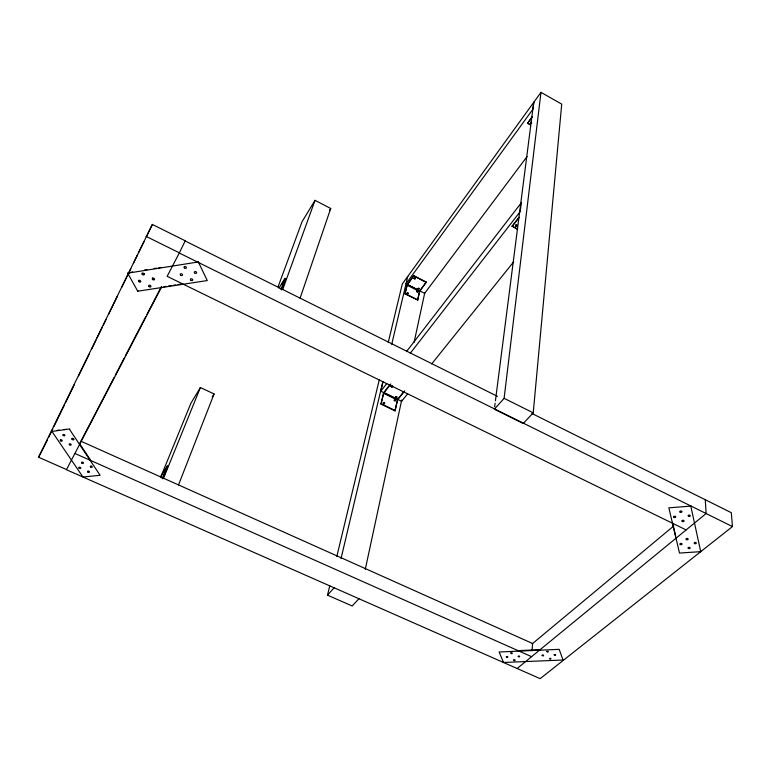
<?xml version="1.0" encoding="UTF-8"?>
<svg xmlns="http://www.w3.org/2000/svg" width="771" height="771" viewBox="0 0 771 771"><rect width="100%" height="100%" fill="white"/><g stroke="black" fill="none" stroke-linecap="round" stroke-linejoin="round"><path stroke-width="1.16" d="M416.725 291.024L417.246 291.795L417.978 291.534L416.976 290.802L417.747 291.958L416.725 291.881M532.057 650.685L532.607 643.515L80.936 441.224L79.933 443.267M540.982 92.347L504.109 398.337L494.346 409.208L523.239 423.491L533.233 412.832L561.722 104.133L540.982 92.347L402.308 283.959L388.247 342.449M503.492 662.482L499.126 651.996L559.168 649.346L563.042 660.024L503.492 662.482L503.54 661.952M494.654 406.828L495.117 403.243M495.416 400.853L533.705 102.418M533.889 102.157L532.992 109.106L406.028 283.805L424.648 293.337L527.104 156.494M530.487 125.047L527.566 123.109L532.25 116.7M417.892 288.614C420.638 287.853 417.603 290.966 417.959 288.315C420.156 287.294 418.634 290.59 417.892 288.441M517.302 229.266L512.146 226.125L519.056 217.249M530.458 122.676L531.547 121.76M516.618 224.766C518.652 225.643 515.24 227.175 515.471 225.219M419.463 291.505L426.296 282.09L413.786 275.652L407.098 284.846L404.968 293.886L417.747 299.977L419.752 290.898L407.319 284.538L404.968 293.886M365.281 569.335L401.71 399.976M414.104 342.353L424.734 292.951M390.116 384.556L383.601 392.911L380.99 404.091L395.012 410.876L397.229 400.785M395.012 410.876L397.72 399.359L383.833 392.603L380.99 404.091M417.525 300.276L419.53 291.207L426.296 282.09M418.422 290.975L407.021 285.145L413.786 275.652M341.042 558.522L382.85 381.761M391.716 344.3L407.772 276.413M407.647 393.846L401.633 401.334L380.816 391.205L382.975 382.069M358.958 598.739L352.174 605.967L327.511 595.145L329.757 585.787M336.792 556.537L379.255 379.891M300.102 298.155L330.711 208.478L315.031 200.335L302.03 221.759L278.109 286.745M282.726 289.51L315.031 200.335M280.895 289.578L284.962 278.408L285.646 278.755L281.588 289.925M165.389 471.139L166.218 469.578L165.36 471.341M178.515 484.93L214.078 393.952L200.402 387.534L190.967 403.108L160.696 477.114M162.758 478.801L167.837 466.31L167.24 466.05L160.84 476.372L161.428 476.642M163.568 478.232L200.402 387.534M162.161 478.54L167.24 466.05M282.87 284.113L283.757 282.572L283.111 284.104M132.699 271.932L127.678 273.175L137.739 291.197L207.293 280.557L198.118 261.542M66.508 469.558L38.55 457.222L152.35 224.438L185.233 240.803L179.286 253.013L732.45 526.564L540.153 678.653L66.431 469.732L161.573 287.005M45.431 444L47.542 439.672M48.592 437.514L52.804 428.859M53.864 426.691L64.398 405.064M65.448 402.896L74.401 384.517M78.613 375.863L89.147 354.226M91.788 348.82L95.999 340.165M97.05 338.006L102.321 327.193M103.372 325.025L106.003 319.618M108.634 314.211L117.587 295.823M121.808 287.169L130.762 268.78M133.393 263.374L137.604 254.719M138.655 252.56L143.926 241.747M146.557 236.34L152.35 224.438M414.133 277.945L414.962 278.823L415.241 277.907M69.544 429.408L100.105 475.293L82.95 477.018L51.956 431.442L69.804 428.917M137.739 291.197L137.99 290.706M80.309 442.419L114.175 377.347M115.284 375.207L124.17 358.139M125.278 356.009L145.815 316.534M146.933 314.404L161.361 286.667M51.956 431.442L52.206 430.95M38.55 457.222L44.911 445.079M395.687 396.68L396.612 397.576L396.911 396.66M164.917 471.004L167.837 466.31M278.929 288.113L284.962 278.408M283.834 281.666L285.646 278.755M212.276 396.853L214.078 393.952M329.458 210.502L330.711 208.478M527.528 123.389L532.212 116.98M406.519 351.557L521.312 202.783L520.184 211.649L410.307 353.205M380.816 391.205L386.714 383.611M512.098 226.481L519.008 217.605M390.752 383.997L383.515 393.277L395.253 398.993M397.47 399.657L403.349 392.304M397.393 400.033L404.736 390.839M431.712 363.883L513.679 261.822M327.511 595.145L334.113 587.781M515.52 225.411C519.693 224.987 513.717 228.033 516.136 224.737M391.369 385.876C390.377 387.264 393.914 387.023 392.323 385.866M532.173 643.881L673.806 525.938M517.158 668.505L706.111 513.534L705.272 499.733M531.691 123.061L530.593 122.753M531.662 123.341L530.554 123.032L531.518 122.04M144.591 270.043L146.972 269.667M154.104 268.539L156.484 268.154M158.865 267.778L161.245 267.402M127.678 273.175L197.887 262.034M163.915 286.735L166.276 286.378M168.627 286.012L170.989 285.655M173.34 285.299L175.701 284.933M178.053 284.576L181.59 284.027M56.9 430.401L59.242 430.131M63.935 429.592L66.287 429.322M700.733 551.65L690.797 506.123L668.852 507.838L679.511 553.067L700.733 551.65L700.694 551.092M518.382 650.618L539.989 649.664M383.64 403.908C386.03 404.11 382.291 401.402 383.303 403.667M74.903 453.464L531.595 656.67M381.231 403.782L395.263 410.577M686.132 529.918L167.143 276.326L179.364 252.84L146.008 236.35M504.109 398.337L533.233 412.832M185.156 240.966L497.44 396.333M531.903 413.478L731.322 512.696L732.45 526.564M405.189 293.578L417.747 299.977M413.719 275.951L426.238 282.388M512.146 226.125L517.341 228.91M527.566 123.109L530.525 124.757M394.299 400.708C396.766 402.048 394.039 398.183 394.174 400.544M79.76 443.874L90.38 459.834M672.389 522.362L675.666 536.279M690.768 505.564L690.797 506.123M61.198 440.549A1.041 0.626 22.6 0 1 60.514 439.904M72.859 439.239A1.041 0.636 22.4 0 1 72.195 438.246M144.505 274.081A1.214 0.848 25.4 0 1 142.269 273.233M140.071 281.598A1.205 0.838 25.2 0 1 138.992 281.068M153.005 279.121A1.205 0.848 24.9 0 1 152.571 278.003M408.052 293.626C406.635 294.927 406.702 291.438 408.052 293.626M408.273 293.317C406.857 294.628 406.924 291.13 408.273 293.317M395.696 400.265C394.154 401.942 394.183 397.759 395.696 400.265M384.719 403.223C383.139 404.92 383.197 400.679 384.719 403.223M391.099 386.493C392.217 388.844 393.355 385.047 391.099 386.493M395.533 397.181C396.641 399.503 397.778 395.754 395.533 397.181M413.998 278.379C414.962 280.634 416.051 276.943 413.998 278.379M165.62 469.308L164.772 471.071L165.62 469.308M283.092 282.253L282.051 284.277L283.092 282.253M506.345 656.776C507.549 659.022 508.985 655.523 506.345 656.776M510.826 653.008C512.031 655.263 513.496 651.736 510.826 653.008M513.679 660.024C514.874 662.26 516.329 658.771 513.679 660.024M518.189 656.275C519.384 658.521 520.859 655.013 518.189 656.275M542.1 655.254C543.276 657.518 544.808 653.972 542.1 655.254M546.793 651.437C547.969 653.721 549.521 650.146 546.793 651.437M549.444 658.53C550.61 660.786 552.161 657.258 549.444 658.53M554.166 654.733C555.332 657.017 556.903 653.451 554.166 654.733M680.195 512.223A1.108 0.704 1.5 0 0 681.959 511.771A1.108 0.704 1.5 0 0 680.427 511.019A1.108 0.704 1.5 0 0 680.195 512.223M682.306 521.495A1.099 0.694 1.6 0 0 684.05 521.042A1.099 0.694 1.6 0 0 682.537 520.3A1.099 0.694 1.6 0 0 682.306 521.495M674.008 517.428A1.099 0.694 1.8 0 0 675.753 516.975A1.099 0.694 1.8 0 0 674.23 516.223A1.099 0.694 1.8 0 0 674.008 517.428M688.532 516.319A1.108 0.704 1.3 0 0 690.286 515.876A1.108 0.704 1.3 0 0 688.763 515.124A1.108 0.704 1.3 0 0 688.532 516.319M680.34 544.557A1.079 0.665 2 0 0 682.056 544.143A1.079 0.665 2 0 0 680.562 543.41A1.079 0.665 2 0 0 680.34 544.557M688.455 548.489A1.079 0.665 1.8 0 0 690.161 548.075A1.079 0.665 1.8 0 0 688.676 547.352A1.079 0.665 1.8 0 0 688.455 548.489M694.575 543.574A1.079 0.675 1.5 0 0 696.3 543.16A1.079 0.675 1.5 0 0 694.806 542.427A1.079 0.675 1.5 0 0 694.575 543.574M686.431 539.623A1.079 0.675 1.7 0 0 688.156 539.189A1.079 0.675 1.7 0 0 686.662 538.466A1.079 0.675 1.7 0 0 686.431 539.623M63.174 435.422A1.05 0.636 22.7 0 0 64.86 435.576A1.05 0.636 22.7 0 0 63.675 434.439A1.05 0.636 22.7 0 0 63.174 435.422M69.467 444.751A1.041 0.626 22.3 0 0 71.134 444.906A1.041 0.626 22.3 0 0 69.959 443.778A1.041 0.626 22.3 0 0 69.467 444.751M60.504 440.761A1.041 0.626 22.6 0 0 62.181 440.906A1.041 0.626 22.6 0 0 60.996 439.778A1.041 0.626 22.6 0 0 60.504 440.761M72.175 439.451A1.041 0.636 22.4 0 0 73.852 439.595A1.041 0.636 22.4 0 0 72.676 438.468A1.041 0.636 22.4 0 0 72.175 439.451M79.066 468.113A1.022 0.607 21.5 0 0 80.714 468.267A1.022 0.607 21.5 0 0 79.567 467.187A1.022 0.607 21.5 0 0 79.066 468.113M87.807 471.977A1.012 0.607 21.3 0 0 89.446 472.131A1.012 0.607 21.3 0 0 88.308 471.052A1.012 0.607 21.3 0 0 87.807 471.977M90.554 466.927A1.022 0.607 21.3 0 0 92.202 467.072A1.022 0.607 21.3 0 0 91.065 465.992A1.022 0.607 21.3 0 0 90.554 466.927M81.774 463.024A1.022 0.617 21.6 0 0 83.422 463.178A1.022 0.617 21.6 0 0 82.275 462.089A1.022 0.617 21.6 0 0 81.774 463.024M194.6 272.857A1.214 0.877 23.7 0 0 196.595 273.001A1.214 0.877 23.7 0 0 195.323 271.527A1.214 0.877 23.7 0 0 194.6 272.857M180.462 275.064A1.214 0.867 24.1 0 0 182.448 275.199A1.214 0.867 24.1 0 0 181.175 273.734A1.214 0.867 24.1 0 0 180.462 275.064M184.327 267.807A1.214 0.877 24.3 0 0 186.322 267.942A1.214 0.877 24.3 0 0 185.04 266.458A1.214 0.877 24.3 0 0 184.327 267.807M190.688 280.075A1.205 0.867 23.6 0 0 192.673 280.21A1.205 0.867 23.6 0 0 191.401 278.755A1.205 0.867 23.6 0 0 190.688 280.075M142.298 274.428A1.214 0.848 25.4 0 0 144.254 274.563A1.214 0.848 25.4 0 0 142.953 273.107A1.214 0.848 25.4 0 0 142.298 274.428M138.732 281.56A1.205 0.838 25.2 0 0 140.688 281.694A1.205 0.838 25.2 0 0 139.387 280.259A1.205 0.838 25.2 0 0 138.732 281.56M148.919 286.494A1.195 0.838 24.8 0 0 150.875 286.639A1.195 0.838 24.8 0 0 149.584 285.203A1.195 0.838 24.8 0 0 148.919 286.494M152.533 279.41A1.205 0.848 24.9 0 0 154.499 279.545A1.205 0.848 24.9 0 0 153.207 278.1A1.205 0.848 24.9 0 0 152.533 279.41"/></g></svg>
